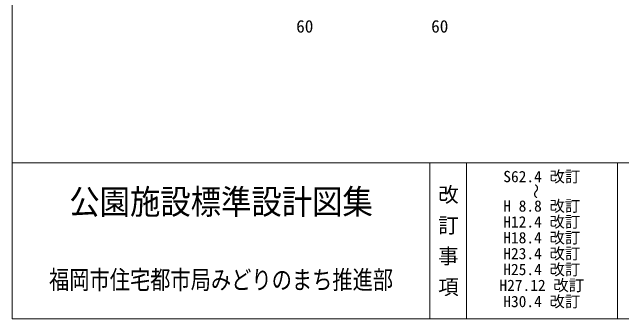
# Model space of a CAD drawing. Units: millimetres at full size, sheet at 1:30; details may follow other scales. Extents: x 19346 to 27561, y 3588 to 9188.
# Drawn here: x 19346 to 21650, y 3588 to 4747 of the extents above; entities that cross this region are included whole.
import ezdxf
from ezdxf.enums import TextEntityAlignment as Align

# ---------------------------------------------------------------- set-up
doc = ezdxf.new("R2010")
doc.units = ezdxf.units.MM
doc.header["$LTSCALE"] = 30.0003
doc.layers.add('_0-0_', color=7, linetype='Continuous', lineweight=13)
doc.layers.add('寸法', color=1, linetype='Continuous', lineweight=13)
doc.styles.add('@ＭＳ ゴシック', font='')
doc.styles.add('ＭＳ ゴシック', font='')
doc.styles.get('@ＭＳ ゴシック').set_extended_font_data('@MS Gothic')
doc.styles.get('ＭＳ ゴシック').set_extended_font_data('MS Gothic')

msp = doc.modelspace()

# ---------------------------------------------------------------- linework, layer by layer
at = {"layer": '_0-0_', "color": 6}
msp.add_line((19346.4, 4178.06), (27560.78, 4178.06), dxfattribs=at)
at = {"layer": '_0-0_'}
for p, q in [((20924.57, 4178.06), (20924.57, 3588.33)), ((21062.46, 4178.06), (21062.46, 3588.33)), ((21632.94, 4178.06), (21632.94, 3588.33))]:
    msp.add_line(p, q, dxfattribs=at)
at = {"layer": '_0-0_', "color": 6}
msp.add_lwpolyline([(27560.78, 9023.78), (19346.4, 9023.78), (19346.4, 3588.33), (27560.78, 3588.33)], close=True, dxfattribs=at)

# ---------------------------------------------------------------- texts
at = {"layer": '_0-0_', "style": 'ＭＳ ゴシック'}
for s, p in [('S62.4 改訂', (21347.34, 4125.89)), ('H 8.8 改訂', (21347.34, 4014.71)), ('H12.4 改訂', (21347.34, 3954.71)), ('H18.4 改訂', (21347.34, 3894.87)), ('H23.4 改訂', (21347.34, 3834.87)), ('H25.4 改訂', (21347.34, 3774.87)), ('H27.12 改訂', (21347.34, 3714.87)), ('H30.4 改訂', (21347.34, 3653.77))]:
    msp.add_text(s, height=42.72, dxfattribs=at).set_placement(p, align=Align.MIDDLE_CENTER)
for s, height, width, p in [('公園施設標準設計図集', 93.42, 0.9, (20135.48, 4030.63)), ('福岡市住宅都市局みどりのまち推進部', 70.07, 0.8, (20135.48, 3735.77))]:
    msp.add_text(s, height=height, dxfattribs=dict(at, width=width)).set_placement(p, align=Align.MIDDLE_CENTER)
at = {"layer": '_0-0_'}
for s, height, style, p in [('改 訂 事 項', 56.96, '@ＭＳ ゴシック', (20993.51, 3884.27)), ('～', 42.72, 'ＭＳ ゴシック', (21324.84, 4070.6))]:
    msp.add_text(s, height=height, rotation=270, dxfattribs=dict(at, style=style)).set_placement(p, align=Align.MIDDLE_CENTER)
at = {"layer": '寸法', "style": 'ＭＳ ゴシック'}
for p in [(20451.79, 4693.76), (20961.79, 4693.76)]:
    msp.add_text('60', height=47.47, dxfattribs=at).set_placement(p, align=Align.MIDDLE_CENTER)

doc.saveas('drawing.dxf')
